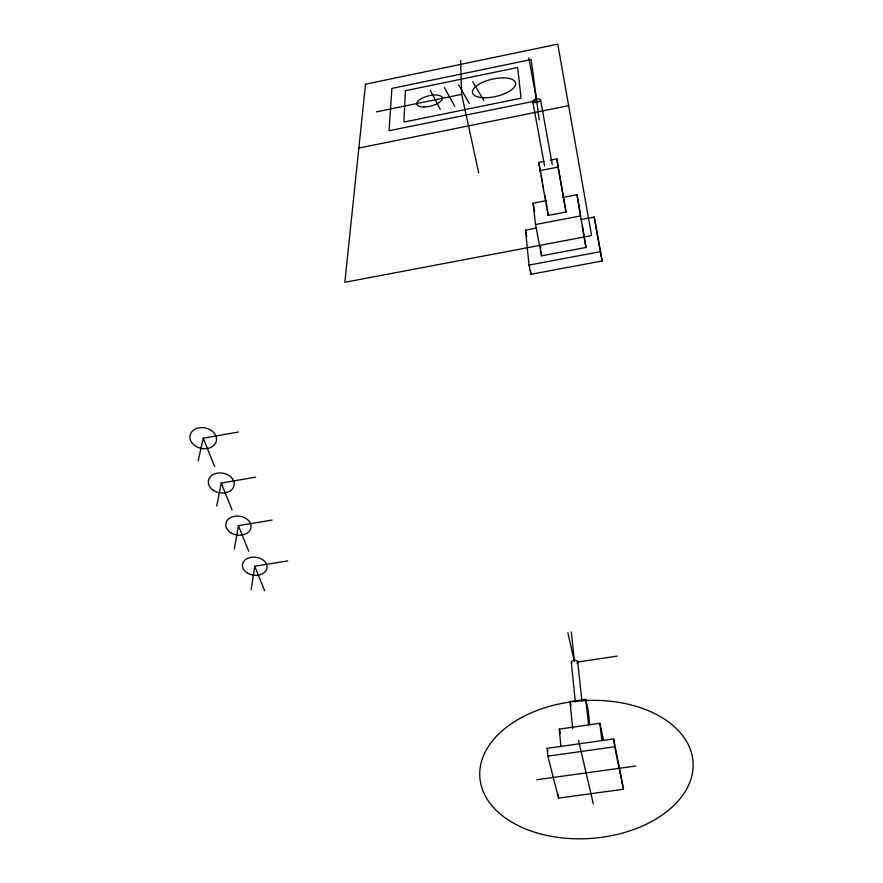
<?xml version="1.0" encoding="UTF-8"?>
<svg xmlns="http://www.w3.org/2000/svg" width="883" height="883" viewBox="0 0 883 883"><rect width="100%" height="100%" fill="white"/><g stroke="black" fill="none" stroke-linecap="round" stroke-linejoin="round"><path stroke-width="1.32" d="M251.125 589.778L254.768 566.268L287.681 560.893M234.359 548.95L238.421 525.672L272.085 520.032M216.732 506.036L221.258 483.045L255.706 477.129M198.189 460.871L203.222 438.233L238.487 432.008M376.401 111.865L461.677 94.349L460.639 60.276M358.851 148.068L568.641 105.64M550.363 160.154L556.82 158.874L566.025 212.008L548.144 215.452L538.74 162.45L543.906 161.423M539.778 170.684L558.045 167.097L556.82 158.874M582.327 225.794L585.959 247.461L541.577 255.827L535.506 224.536L533.1 203.2L546.4 200.618M562.372 197.527L577.007 194.69L585.959 247.461M535.506 224.536L580.561 215.905L577.007 194.69M580.749 219.602L594.215 217.03L602.107 260.993L530.871 274.293L529.016 265.088L525.506 230.165L536.29 228.101M529.016 265.088L600.572 251.644M577.195 662.062L617.14 656.113M572.67 728.618L570.021 701.621L585.738 699.336L588.067 709.855L589.723 724.711M560.871 746.577L559.325 729.104L599.866 723.309L603.564 740.495M547.206 748.32L613.652 738.928L623.53 789.247L558.542 798.111L547.824 756.168L547.206 748.32L547.868 750.947M547.824 756.168L614.656 746.775L623.53 789.247M536.919 779.711L635.76 766.025M472.681 81.733L483.862 100.463M458.542 84.647L469.281 103.443M444.447 87.56L454.745 106.424M430.385 90.463L440.242 109.382M203.222 438.233L214.602 466.511M221.258 483.045L232.086 509.933M238.421 525.672L248.73 551.268M254.768 566.268L264.591 590.672M559.325 729.104L560.286 733.045M570.021 701.621L570.926 705.561M578.586 740.539L593.299 803.872M567.868 632.636L574.237 661.168M461.677 94.349L478.729 173.013M525.506 230.165L526.798 236.6M533.1 203.2L534.645 211.247M538.74 162.45L540.749 173.234M541.257 175.927L542.515 182.671M543.012 185.364L543.52 188.057M544.778 194.801L546.036 201.534M546.544 204.238L547.041 206.931M532.736 101.523L544.634 166.114M602.107 260.993L594.215 217.03M528.818 57.649L536.665 100.728L389.061 130.728L391.897 88.41L531.158 59.536L539.237 119.933M540.595 99.922A4.018 1.645 -12.3 0 1 534.899 102.549A4.018 1.645 -12.3 0 1 534.502 99.713A4.018 1.645 -12.3 0 1 540.595 99.922L552.261 164.613M558.045 167.097L566.025 212.008M547.361 209.359L548.144 215.452M613.652 738.928L614.656 746.775M599.866 723.309L601.941 740.771M540.473 246.291L540.793 249.017M541.102 251.743L541.577 255.827M585.738 699.336L588.575 724.976M577.714 661.985L581.908 701.058M571.334 631.952L574.391 661.135M571.345 662.934L575.352 702.007M530.462 270.242L530.871 274.293M558.222 794.181L558.542 798.111M571.776 663.74A3.223 2.241 -4.6 0 1 572.515 660.793A3.223 2.241 -4.6 0 1 576.765 660.749A3.223 2.241 -4.6 0 1 577.129 663.674M405.407 90.717L403.906 122.064L521.08 98.179L517.626 67.505L405.407 90.717M365.518 84.194L344.834 282.306L591.577 235.562L557.78 44.15L365.518 84.194M194.514 445.418A13.444 10.43 12.1 0 0 216.302 441.224A13.444 10.43 12.1 0 0 198.818 427.88A13.444 10.43 12.1 0 0 194.514 445.418M212.704 489.877A13.068 9.945 10.3 0 0 233.984 485.893A13.068 9.945 10.3 0 0 217.075 473.2A13.068 9.945 10.3 0 0 212.704 489.877M230.706 532.659A12.715 9.481 8.8 0 0 250.96 527.714A12.715 9.481 8.8 0 0 233.587 516.478A12.715 9.481 8.8 0 0 230.706 532.659M247.174 572.924A12.395 9.051 7.5 0 0 266.986 568.21A12.395 9.051 7.5 0 0 250.132 557.515A12.395 9.051 7.5 0 0 247.174 572.924M423.972 106.986A13.146 5.243 -14 0 0 442.339 97.936A13.146 5.243 -14 0 0 422.35 98.035A13.146 5.243 -14 0 0 423.972 106.986M484.094 97.737A22.119 8.83 -13 0 0 515.694 83.256A22.119 8.83 -13 0 0 482.449 82.439A22.119 8.83 -13 0 0 484.094 97.737M535.793 832.57A106.876 68.984 -4.2 0 0 693.1 763.089A106.876 68.984 -4.2 0 0 530.407 713.188A106.876 68.984 -4.2 0 0 535.793 832.57"/></g></svg>
